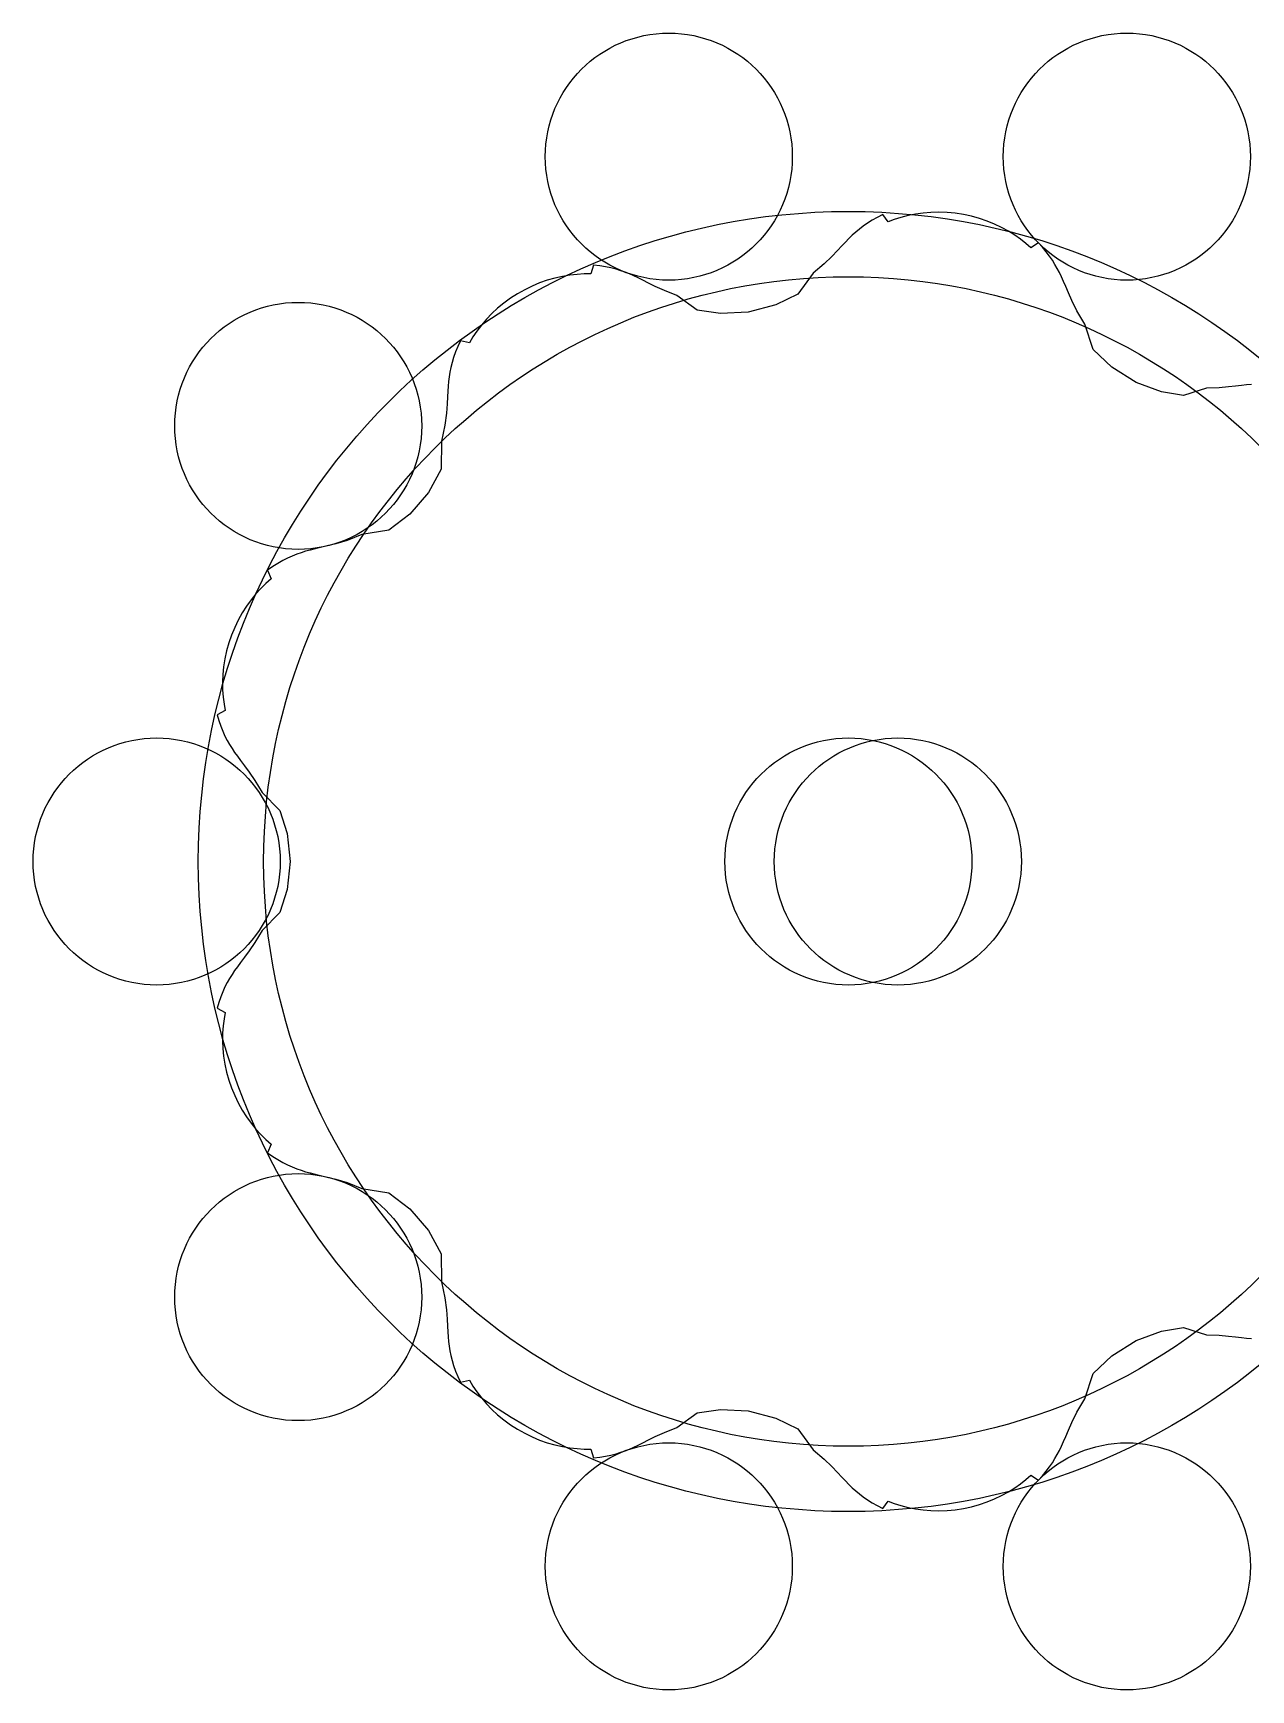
# Model space of a CAD drawing. Extents: x -17.5 to 21.6, y -16.8 to 16.8.
# Drawn here: x -17.5 to 7.15, y -16.77 to 16.77 of the extents above; entities that cross this region are included whole.
import ezdxf

# ---------------------------------------------------------------- set-up
doc = ezdxf.new("R2010")
doc.units = 0
for name, color, linetype in [('CAM', 1, 'continuous'), ('PRESSURE', 3, 'continuous'), ('ROLLER', 5, 'continuous')]:
    doc.layers.add(name, color=color, linetype=linetype)

msp = doc.modelspace()

# ---------------------------------------------------------------- linework, layer by layer
at = {"layer": 'cam'}
for p, q in [((-0.305, 13.093), (-0.417, 13.037)), ((-0.197, 12.946), (-0.305, 13.093)), ((0.356, 13.103), (0.207, 13.073)), ((0.51, 13.125), (0.356, 13.103)), ((0.67, 13.137), (0.51, 13.125)), ((0.832, 13.141), (0.67, 13.137)), ((0.997, 13.135), (0.832, 13.141)), ((1.163, 13.12), (0.997, 13.135)), ((1.328, 13.095), (1.163, 13.12)), ((1.491, 13.06), (1.328, 13.095)), ((-0.778, 12.799), (-0.852, 12.737)), ((-0.699, 12.86), (-0.778, 12.799)), ((-0.613, 12.92), (-0.699, 12.86)), ((-0.519, 12.979), (-0.613, 12.92)), ((-0.417, 13.037), (-0.519, 12.979)), ((-0.071, 12.994), (-0.197, 12.946)), ((0.064, 13.037), (-0.071, 12.994)), ((0.207, 13.073), (0.064, 13.037)), ((1.651, 13.016), (1.491, 13.06)), ((1.807, 12.963), (1.651, 13.016)), ((1.957, 12.902), (1.807, 12.963)), ((2.101, 12.834), (1.957, 12.902)), ((2.237, 12.759), (2.101, 12.834)), ((2.365, 12.68), (2.237, 12.759)), ((-1.134, 12.458), (-1.224, 12.364)), ((-1.059, 12.538), (-1.134, 12.458)), ((-0.989, 12.609), (-1.059, 12.538)), ((-0.921, 12.674), (-0.989, 12.609)), ((-0.852, 12.737), (-0.921, 12.674)), ((2.484, 12.596), (2.365, 12.68)), ((2.594, 12.509), (2.484, 12.596)), ((2.695, 12.42), (2.594, 12.509)), ((2.845, 12.521), (2.695, 12.42)), ((2.929, 12.431), (2.845, 12.521)), ((3.003, 12.341), (2.929, 12.431)), ((-1.491, 12.096), (-1.713, 11.906)), ((-1.337, 12.246), (-1.491, 12.096)), ((-1.224, 12.364), (-1.337, 12.246)), ((3.069, 12.254), (3.003, 12.341)), ((3.128, 12.168), (3.069, 12.254)), ((3.18, 12.084), (3.128, 12.168)), ((3.227, 12.001), (3.18, 12.084)), ((-7.097, 11.763), (-7.25, 11.709)), ((-6.942, 11.808), (-7.097, 11.763)), ((-6.789, 11.843), (-6.942, 11.808)), ((-6.638, 11.868), (-6.789, 11.843)), ((-6.491, 11.884), (-6.638, 11.868)), ((-6.348, 11.892), (-6.491, 11.884)), ((-6.211, 11.891), (-6.348, 11.892)), ((-6.159, 12.068), (-6.211, 11.891)), ((-6.034, 12.055), (-6.159, 12.068)), ((-5.916, 12.037), (-6.034, 12.055)), ((-5.806, 12.014), (-5.916, 12.037)), ((-5.703, 11.988), (-5.806, 12.014)), ((-5.606, 11.958), (-5.703, 11.988)), ((-5.515, 11.926), (-5.606, 11.958)), ((-5.428, 11.891), (-5.515, 11.926)), ((-5.342, 11.854), (-5.428, 11.891)), ((-5.254, 11.812), (-5.342, 11.854)), ((-5.158, 11.765), (-5.254, 11.812)), ((-5.046, 11.708), (-5.158, 11.765)), ((-1.713, 11.906), (-2.021, 11.483)), ((3.27, 11.918), (3.227, 12.001)), ((3.311, 11.833), (3.27, 11.918)), ((3.353, 11.741), (3.311, 11.833)), ((3.398, 11.636), (3.353, 11.741)), ((-7.698, 11.49), (-7.838, 11.399)), ((-7.552, 11.572), (-7.698, 11.49)), ((-7.403, 11.645), (-7.552, 11.572)), ((-7.25, 11.709), (-7.403, 11.645)), ((-4.908, 11.64), (-5.046, 11.708)), ((-4.725, 11.555), (-4.908, 11.64)), ((-4.471, 11.455), (-4.725, 11.555)), ((-4.062, 11.16), (-4.471, 11.455)), ((-2.021, 11.483), (-2.471, 11.264)), ((3.452, 11.511), (3.398, 11.636)), ((3.523, 11.353), (3.452, 11.511)), ((-8.217, 11.088), (-8.327, 10.974)), ((-8.099, 11.197), (-8.217, 11.088)), ((-7.972, 11.302), (-8.099, 11.197)), ((-7.838, 11.399), (-7.972, 11.302)), ((-3.59, 11.092), (-4.062, 11.16)), ((-3.027, 11.118), (-3.59, 11.092)), ((-2.471, 11.264), (-3.027, 11.118)), ((3.625, 11.148), (3.523, 11.353)), ((3.784, 10.878), (3.625, 11.148)), ((-8.518, 10.737), (-8.599, 10.618)), ((-8.427, 10.857), (-8.518, 10.737)), ((-8.327, 10.974), (-8.427, 10.857)), ((3.953, 10.363), (3.784, 10.878)), ((-8.907, 10.425), (-8.953, 10.313)), ((-8.852, 10.541), (-8.907, 10.425)), ((-8.671, 10.498), (-8.852, 10.541)), ((-8.599, 10.618), (-8.671, 10.498)), ((-9.021, 10.1), (-9.046, 10)), ((-8.991, 10.204), (-9.021, 10.1)), ((-8.953, 10.313), (-8.991, 10.204)), ((4.331, 10.002), (3.953, 10.363)), ((-9.08, 9.811), (-9.091, 9.718)), ((-9.065, 9.905), (-9.08, 9.811)), ((-9.046, 10), (-9.065, 9.905)), ((4.822, 9.695), (4.331, 10.002)), ((-9.114, 9.403), (-9.123, 9.26)), ((-9.107, 9.52), (-9.114, 9.403)), ((-9.1, 9.623), (-9.107, 9.52)), ((-9.091, 9.718), (-9.1, 9.623)), ((5.339, 9.507), (4.822, 9.695)), ((5.785, 9.43), (5.339, 9.507)), ((6.248, 9.577), (5.785, 9.43)), ((6.502, 9.588), (6.248, 9.577)), ((6.691, 9.605), (6.502, 9.588)), ((6.837, 9.622), (6.691, 9.605)), ((6.956, 9.636), (6.837, 9.622)), ((7.059, 9.647), (6.956, 9.636)), ((7.155, 9.655), (7.059, 9.647)), ((-9.137, 9.077), (-9.168, 8.833)), ((-9.123, 9.26), (-9.137, 9.077)), ((-9.168, 8.833), (-9.237, 8.505)), ((-9.237, 8.505), (-9.239, 7.944)), ((-9.239, 7.944), (-9.5, 7.47)), ((-9.5, 7.47), (-9.878, 7.029)), ((-9.878, 7.029), (-10.3, 6.705)), ((-11.547, 6.387), (-11.683, 6.355)), ((-11.374, 6.431), (-11.547, 6.387)), ((-11.146, 6.5), (-11.374, 6.431)), ((-10.845, 6.617), (-11.146, 6.5)), ((-10.3, 6.705), (-10.845, 6.617)), ((-12.448, 6.091), (-12.548, 6.034)), ((-12.35, 6.141), (-12.448, 6.091)), ((-12.256, 6.183), (-12.35, 6.141)), ((-12.165, 6.219), (-12.256, 6.183)), ((-12.075, 6.25), (-12.165, 6.219)), ((-11.986, 6.278), (-12.075, 6.25)), ((-11.894, 6.303), (-11.986, 6.278)), ((-11.795, 6.328), (-11.894, 6.303)), ((-11.683, 6.355), (-11.795, 6.328)), ((-12.683, 5.722), (-12.788, 5.629)), ((-12.651, 5.969), (-12.756, 5.894)), ((-12.756, 5.894), (-12.683, 5.722)), ((-12.548, 6.034), (-12.651, 5.969)), ((-12.992, 5.416), (-13.09, 5.296)), ((-12.891, 5.528), (-12.992, 5.416)), ((-12.788, 5.629), (-12.891, 5.528)), ((-13.269, 5.031), (-13.349, 4.887)), ((-13.183, 5.167), (-13.269, 5.031)), ((-13.09, 5.296), (-13.183, 5.167)), ((-13.421, 4.738), (-13.485, 4.584)), ((-13.349, 4.887), (-13.421, 4.738)), ((-13.54, 4.426), (-13.585, 4.266)), ((-13.485, 4.584), (-13.54, 4.426)), ((-13.62, 4.104), (-13.646, 3.943)), ((-13.585, 4.266), (-13.62, 4.104)), ((-13.662, 3.784), (-13.668, 3.628)), ((-13.646, 3.943), (-13.662, 3.784)), ((-13.668, 3.628), (-13.666, 3.475)), ((-13.666, 3.475), (-13.656, 3.328)), ((-13.613, 3.053), (-13.777, 2.971)), ((-13.656, 3.328), (-13.637, 3.187)), ((-13.637, 3.187), (-13.613, 3.053)), ((-13.777, 2.971), (-13.742, 2.851)), ((-13.742, 2.851), (-13.703, 2.739)), ((-13.703, 2.739), (-13.661, 2.635)), ((-13.661, 2.635), (-13.617, 2.539)), ((-13.617, 2.539), (-13.571, 2.45)), ((-13.571, 2.45), (-13.523, 2.367)), ((-13.523, 2.367), (-13.474, 2.287)), ((-13.474, 2.287), (-13.422, 2.209)), ((-13.422, 2.209), (-13.365, 2.129)), ((-13.365, 2.129), (-13.3, 2.041)), ((-13.3, 2.041), (-13.224, 1.939)), ((-13.224, 1.939), (-13.13, 1.811)), ((-13.13, 1.811), (-13.012, 1.64)), ((-13.012, 1.64), (-12.867, 1.398)), ((-12.867, 1.398), (-12.504, 1.034)), ((-12.504, 1.034), (-12.36, 0.566)), ((-12.36, 0.566), (-12.3, 0)), ((-12.3, 0), (-12.36, -0.566)), ((-12.36, -0.566), (-12.504, -1.034)), ((-12.504, -1.034), (-12.867, -1.398)), ((-13.012, -1.64), (-13.13, -1.811)), ((-12.867, -1.398), (-13.012, -1.64)), ((-13.224, -1.939), (-13.3, -2.041)), ((-13.13, -1.811), (-13.224, -1.939)), ((-13.474, -2.287), (-13.523, -2.367)), ((-13.422, -2.209), (-13.474, -2.287)), ((-13.365, -2.129), (-13.422, -2.209)), ((-13.3, -2.041), (-13.365, -2.129)), ((-13.661, -2.635), (-13.703, -2.739)), ((-13.617, -2.539), (-13.661, -2.635)), ((-13.571, -2.45), (-13.617, -2.539)), ((-13.523, -2.367), (-13.571, -2.45)), ((-13.742, -2.851), (-13.777, -2.971)), ((-13.777, -2.971), (-13.613, -3.053)), ((-13.703, -2.739), (-13.742, -2.851)), ((-13.656, -3.328), (-13.666, -3.475)), ((-13.637, -3.187), (-13.656, -3.328)), ((-13.613, -3.053), (-13.637, -3.187)), ((-13.666, -3.475), (-13.668, -3.628)), ((-13.668, -3.628), (-13.662, -3.784)), ((-13.662, -3.784), (-13.646, -3.943)), ((-13.646, -3.943), (-13.62, -4.104)), ((-13.62, -4.104), (-13.585, -4.266)), ((-13.585, -4.266), (-13.54, -4.426)), ((-13.54, -4.426), (-13.485, -4.584)), ((-13.485, -4.584), (-13.421, -4.738)), ((-13.421, -4.738), (-13.349, -4.887)), ((-13.349, -4.887), (-13.269, -5.031)), ((-13.269, -5.031), (-13.183, -5.167)), ((-13.183, -5.167), (-13.09, -5.296)), ((-13.09, -5.296), (-12.992, -5.416)), ((-12.992, -5.416), (-12.891, -5.528)), ((-12.891, -5.528), (-12.788, -5.629)), ((-12.788, -5.629), (-12.683, -5.722)), ((-12.683, -5.722), (-12.756, -5.894)), ((-12.756, -5.894), (-12.651, -5.969)), ((-12.651, -5.969), (-12.548, -6.034)), ((-12.548, -6.034), (-12.448, -6.091)), ((-12.448, -6.091), (-12.35, -6.141)), ((-12.35, -6.141), (-12.256, -6.183)), ((-12.256, -6.183), (-12.165, -6.219)), ((-12.165, -6.219), (-12.075, -6.25)), ((-12.075, -6.25), (-11.986, -6.278)), ((-11.986, -6.278), (-11.894, -6.303)), ((-11.894, -6.303), (-11.795, -6.328)), ((-11.795, -6.328), (-11.683, -6.355)), ((-11.683, -6.355), (-11.547, -6.387)), ((-11.547, -6.387), (-11.374, -6.431)), ((-11.374, -6.431), (-11.146, -6.5)), ((-11.146, -6.5), (-10.845, -6.617)), ((-10.845, -6.617), (-10.3, -6.705)), ((-10.3, -6.705), (-9.878, -7.029)), ((-9.878, -7.029), (-9.5, -7.47)), ((-9.5, -7.47), (-9.239, -7.944)), ((-9.239, -7.944), (-9.237, -8.505)), ((-9.237, -8.505), (-9.168, -8.833)), ((-9.168, -8.833), (-9.137, -9.077)), ((-9.137, -9.077), (-9.123, -9.26)), ((-9.123, -9.26), (-9.114, -9.403)), ((-9.114, -9.403), (-9.107, -9.52)), ((-9.107, -9.52), (-9.1, -9.623)), ((-9.1, -9.623), (-9.091, -9.718)), ((-9.091, -9.718), (-9.08, -9.811)), ((4.331, -10.002), (4.822, -9.695)), ((4.822, -9.695), (5.339, -9.507)), ((5.339, -9.507), (5.785, -9.43)), ((5.785, -9.43), (6.248, -9.577)), ((6.248, -9.577), (6.502, -9.588)), ((6.502, -9.588), (6.691, -9.605)), ((6.691, -9.605), (6.837, -9.622)), ((6.837, -9.622), (6.956, -9.636)), ((6.956, -9.636), (7.059, -9.647)), ((7.059, -9.647), (7.155, -9.655)), ((-9.08, -9.811), (-9.065, -9.905)), ((-9.065, -9.905), (-9.046, -10)), ((-9.046, -10), (-9.021, -10.1)), ((3.953, -10.363), (4.331, -10.002)), ((-9.021, -10.1), (-8.991, -10.204)), ((-8.991, -10.204), (-8.953, -10.313)), ((-8.953, -10.313), (-8.907, -10.425)), ((3.784, -10.878), (3.953, -10.363)), ((-8.907, -10.425), (-8.852, -10.541)), ((-8.852, -10.541), (-8.671, -10.498)), ((-8.671, -10.498), (-8.599, -10.618)), ((-8.599, -10.618), (-8.518, -10.737)), ((-8.518, -10.737), (-8.427, -10.857)), ((-8.427, -10.857), (-8.327, -10.974)), ((-8.327, -10.974), (-8.217, -11.088)), ((3.625, -11.148), (3.784, -10.878)), ((-8.217, -11.088), (-8.099, -11.197)), ((-8.099, -11.197), (-7.972, -11.302)), ((-7.972, -11.302), (-7.838, -11.399)), ((-7.838, -11.399), (-7.698, -11.49)), ((-4.471, -11.455), (-4.062, -11.16)), ((-4.062, -11.16), (-3.59, -11.092)), ((-3.59, -11.092), (-3.027, -11.118)), ((-3.027, -11.118), (-2.471, -11.264)), ((-2.471, -11.264), (-2.021, -11.483)), ((3.452, -11.511), (3.523, -11.353)), ((3.523, -11.353), (3.625, -11.148)), ((-7.698, -11.49), (-7.552, -11.572)), ((-7.552, -11.572), (-7.403, -11.645)), ((-7.403, -11.645), (-7.25, -11.709)), ((-7.25, -11.709), (-7.097, -11.763)), ((-5.158, -11.765), (-5.046, -11.708)), ((-5.046, -11.708), (-4.908, -11.64)), ((-4.908, -11.64), (-4.725, -11.555)), ((-4.725, -11.555), (-4.471, -11.455)), ((-2.021, -11.483), (-1.713, -11.906)), ((3.353, -11.741), (3.398, -11.636)), ((3.398, -11.636), (3.452, -11.511)), ((-7.097, -11.763), (-6.942, -11.808)), ((-6.942, -11.808), (-6.789, -11.843)), ((-6.789, -11.843), (-6.638, -11.868)), ((-6.638, -11.868), (-6.491, -11.884)), ((-6.491, -11.884), (-6.348, -11.892)), ((-6.348, -11.892), (-6.211, -11.891)), ((-6.211, -11.891), (-6.159, -12.068)), ((-6.159, -12.068), (-6.034, -12.055)), ((-6.034, -12.055), (-5.916, -12.037)), ((-5.916, -12.037), (-5.806, -12.014)), ((-5.806, -12.014), (-5.703, -11.988)), ((-5.703, -11.988), (-5.606, -11.958)), ((-5.606, -11.958), (-5.515, -11.926)), ((-5.515, -11.926), (-5.428, -11.891)), ((-5.428, -11.891), (-5.342, -11.854)), ((-5.342, -11.854), (-5.254, -11.812)), ((-5.254, -11.812), (-5.158, -11.765)), ((-1.713, -11.906), (-1.491, -12.096)), ((3.18, -12.084), (3.227, -12.001)), ((3.227, -12.001), (3.27, -11.918)), ((3.27, -11.918), (3.311, -11.833)), ((3.311, -11.833), (3.353, -11.741)), ((-1.491, -12.096), (-1.337, -12.246)), ((-1.337, -12.246), (-1.224, -12.364)), ((-1.224, -12.364), (-1.134, -12.458)), ((2.929, -12.431), (3.003, -12.341)), ((3.003, -12.341), (3.069, -12.254)), ((3.069, -12.254), (3.128, -12.168)), ((3.128, -12.168), (3.18, -12.084)), ((-1.134, -12.458), (-1.059, -12.538)), ((-1.059, -12.538), (-0.989, -12.609)), ((-0.989, -12.609), (-0.921, -12.674)), ((-0.921, -12.674), (-0.852, -12.737)), ((-0.852, -12.737), (-0.778, -12.799)), ((2.237, -12.759), (2.365, -12.68)), ((2.365, -12.68), (2.484, -12.596)), ((2.484, -12.596), (2.594, -12.509)), ((2.594, -12.509), (2.695, -12.42)), ((2.695, -12.42), (2.845, -12.521)), ((2.845, -12.521), (2.929, -12.431)), ((-0.778, -12.799), (-0.699, -12.86)), ((-0.699, -12.86), (-0.613, -12.92)), ((-0.613, -12.92), (-0.519, -12.979)), ((-0.519, -12.979), (-0.417, -13.037)), ((-0.417, -13.037), (-0.305, -13.093)), ((-0.305, -13.093), (-0.197, -12.946)), ((-0.197, -12.946), (-0.071, -12.994)), ((-0.071, -12.994), (0.064, -13.037)), ((0.064, -13.037), (0.207, -13.073)), ((0.207, -13.073), (0.356, -13.103)), ((1.328, -13.095), (1.491, -13.06)), ((1.491, -13.06), (1.651, -13.016)), ((1.651, -13.016), (1.807, -12.963)), ((1.807, -12.963), (1.957, -12.902)), ((1.957, -12.902), (2.101, -12.834)), ((2.101, -12.834), (2.237, -12.759)), ((0.356, -13.103), (0.51, -13.125)), ((0.51, -13.125), (0.67, -13.137)), ((0.67, -13.137), (0.832, -13.141)), ((0.832, -13.141), (0.997, -13.135)), ((0.997, -13.135), (1.163, -13.12)), ((1.163, -13.12), (1.328, -13.095))]:
    msp.add_line(p, q, dxfattribs=at)
msp.add_circle((-1, 0), 2.5, dxfattribs=at)
at = {"layer": 'pressure'}
for radius in [13.157, 11.835]:
    msp.add_circle((-1, 0), radius, dxfattribs=at)
at = {"layer": 'roller'}
for centre in [(-4.635, 14.266), (4.635, 14.266), (-12.135, 8.817), (-15, 0), (0, 0), (-12.135, -8.817), (-4.635, -14.266), (4.635, -14.266)]:
    msp.add_circle(centre, 2.5, dxfattribs=at)

doc.saveas('drawing.dxf')
